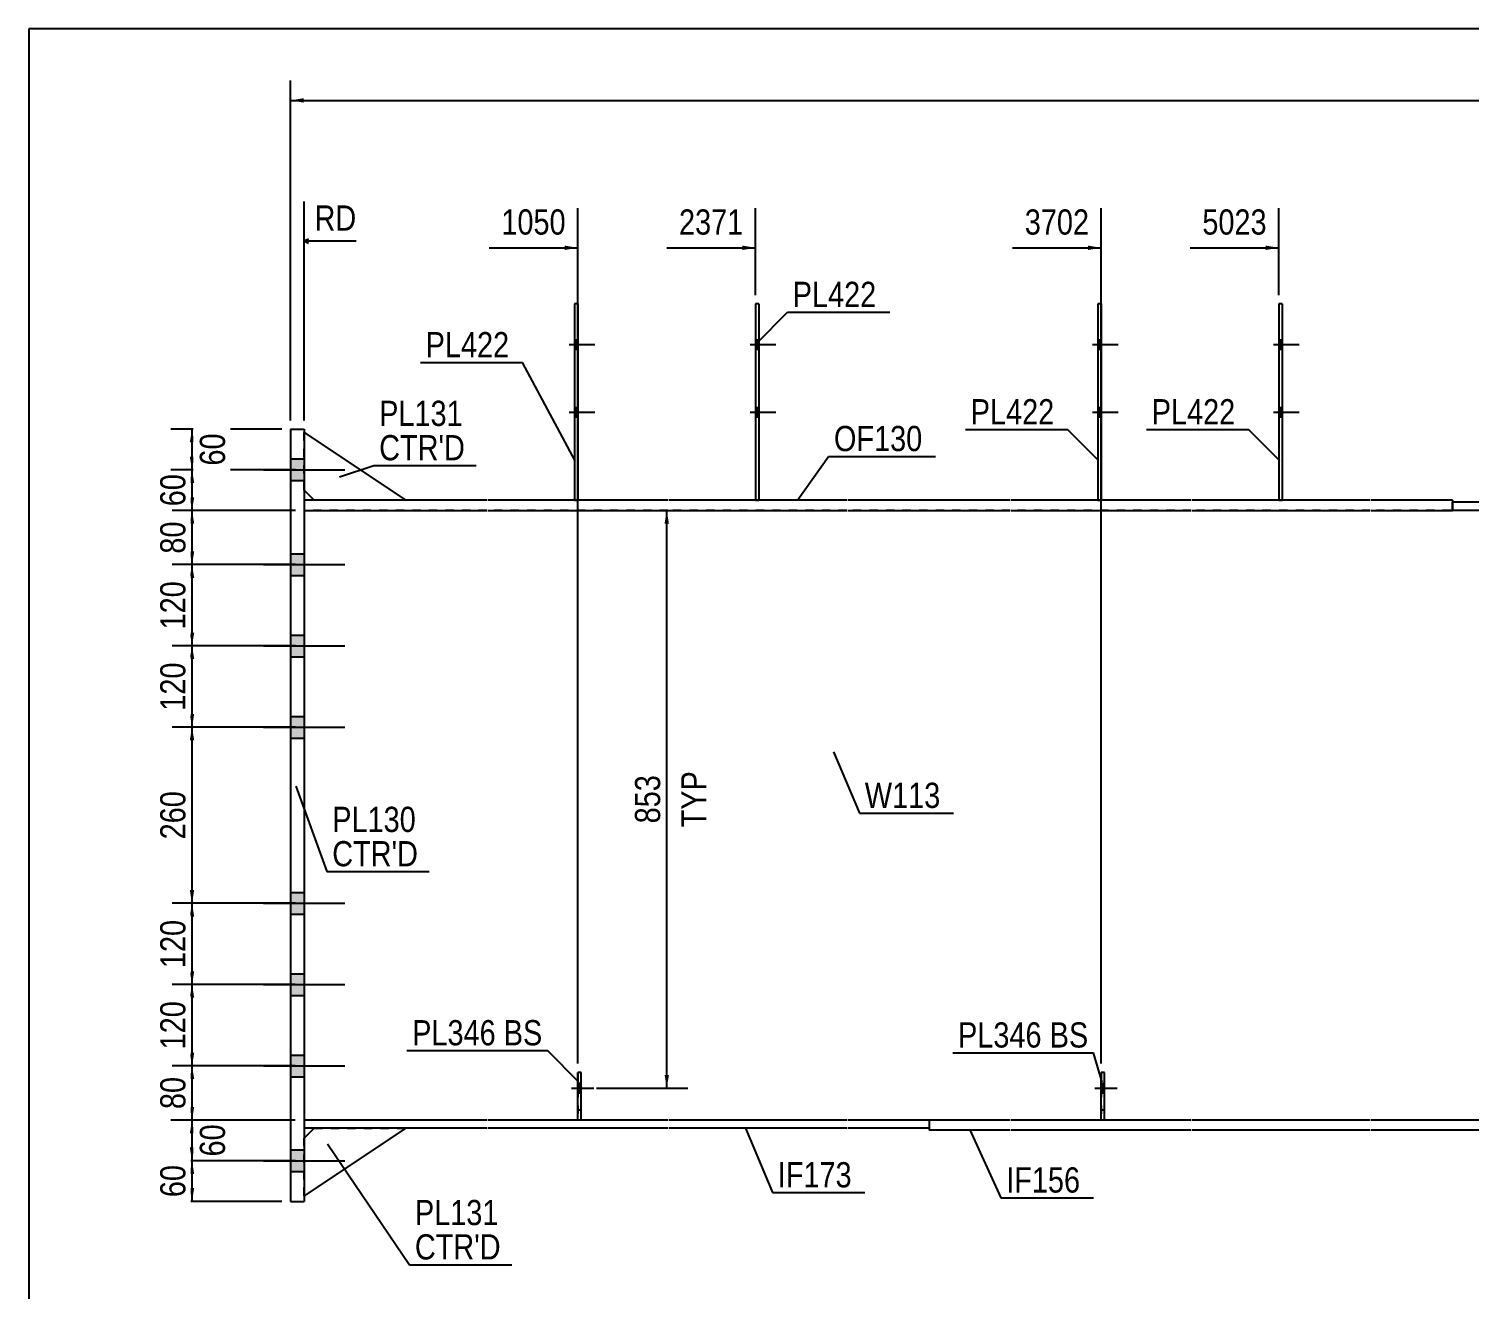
# Model space of a CAD drawing. Header units: millimetres. Extents: x 2 to 405, y 5 to 282.
# Drawn here: x 5 to 168.6, y 138.9 to 282 of the extents above; entities that cross this region are included whole.
import ezdxf

# ---------------------------------------------------------------- set-up
doc = ezdxf.new("R2010")
doc.units = ezdxf.units.MM
doc.linetypes.add('DXK_LINE_DOT1', pattern=[1.8814, 0.9407, -0.9407])
doc.linetypes.add('DXK_LINE_DOT2', pattern=[3.9198, 1.9599, -1.9599])
doc.styles.add('Arial Narrow', font='ARIALN.TTF', dxfattribs={"height": 0.2})

# ---------------------------------------------------------------- blocks, each defined once
blk = doc.blocks.new('Unknown-623472677-1210')
at = {"color": 5, "linetype": 'Continuous'}
for p, q in [((405, 282), (5, 282)), ((5, 282), (5, 5))]:
    blk.add_line(p, q, dxfattribs=at)
blk = doc.blocks.new('Part-623472677-1729 - 1512')
at = {"color": 2, "linetype": 'Continuous'}
for p, q in [((147.39, 250.77), (147, 250.77)), ((147, 250.77), (147, 228.46)), ((147.39, 250.77), (147.39, 228.46))]:
    blk.add_line(p, q, dxfattribs=at)
at = {"color": 7, "linetype": 'DXK_LINE_DOT1'}
blk.add_line((147, 228.46), (147.39, 228.46), dxfattribs=at)
blk = doc.blocks.new('Part-623472677-1541 - 1512')
at = {"color": 2, "linetype": 'Continuous'}
for p, q in [((175.95, 228.23), (166.72, 228.23)), ((166.72, 227.3), (166.72, 228.23)), ((195.28, 228.23), (176.05, 228.23)), ((215.84, 228.23), (195.38, 228.23)), ((236.17, 228.23), (215.94, 228.23)), ((245.5, 228.23), (236.27, 228.23)), ((245.5, 228.23), (245.5, 227.3)), ((175.95, 227.3), (166.72, 227.3)), ((195.28, 227.3), (176.05, 227.3)), ((215.84, 227.3), (195.38, 227.3)), ((236.17, 227.3), (215.94, 227.3)), ((245.5, 227.3), (236.27, 227.3))]:
    blk.add_line(p, q, dxfattribs=at)
blk = doc.blocks.new('Part-623472677-1563 - 1512')
at = {"color": 2, "linetype": 'Continuous'}
for p, q in [((57.04, 228.46), (36.27, 228.46)), ((77.6, 228.46), (57.14, 228.46)), ((97.93, 228.46), (77.7, 228.46)), ((116.49, 228.46), (98.03, 228.46)), ((137.05, 228.46), (116.59, 228.46)), ((157.39, 228.46), (137.15, 228.46)), ((166.72, 228.46), (157.49, 228.46)), ((166.72, 228.46), (166.72, 227.3)), ((36.27, 227.3), (57.04, 227.3)), ((57.14, 227.3), (77.6, 227.3)), ((77.7, 227.3), (97.93, 227.3)), ((98.03, 227.3), (116.49, 227.3)), ((116.59, 227.3), (137.05, 227.3)), ((137.15, 227.3), (157.39, 227.3)), ((157.49, 227.3), (166.72, 227.3))]:
    blk.add_line(p, q, dxfattribs=at)
at = {"color": 7, "linetype": 'DXK_LINE_DOT1'}
blk.add_line((36.27, 228.46), (36.27, 227.3), dxfattribs=at)
blk = doc.blocks.new('Part-623472677-1585 - 1512')
at = {"color": 7, "linetype": 'DXK_LINE_DOT1'}
for p, q in [((57.04, 227.3), (36.27, 227.3)), ((36.27, 227.3), (36.27, 158.07)), ((77.6, 227.3), (57.14, 227.3)), ((97.93, 227.3), (77.7, 227.3)), ((116.49, 227.3), (98.03, 227.3)), ((137.05, 227.3), (116.59, 227.3)), ((157.39, 227.3), (137.15, 227.3)), ((175.95, 227.3), (157.49, 227.3)), ((185.28, 227.3), (176.05, 227.3)), ((57.04, 158.07), (36.27, 158.07)), ((77.6, 158.07), (57.14, 158.07)), ((97.93, 158.07), (77.7, 158.07)), ((116.49, 158.07), (98.03, 158.07)), ((137.05, 158.07), (116.59, 158.07)), ((157.39, 158.07), (137.15, 158.07)), ((175.95, 158.07), (157.49, 158.07)), ((185.28, 158.07), (176.05, 158.07))]:
    blk.add_line(p, q, dxfattribs=at)
at = {"color": 2, "linetype": 'Continuous'}
blk.add_line((185.28, 227.3), (185.28, 158.07), dxfattribs=at)
blk = doc.blocks.new('Part-623472677-1761 - 1512')
at = {"color": 2, "linetype": 'Continuous'}
for p, q in [((67.37, 250.77), (66.99, 250.77)), ((66.99, 250.77), (66.99, 228.46)), ((67.37, 250.77), (67.37, 228.46))]:
    blk.add_line(p, q, dxfattribs=at)
at = {"color": 7, "linetype": 'DXK_LINE_DOT1'}
blk.add_line((66.99, 228.46), (67.37, 228.46), dxfattribs=at)
blk = doc.blocks.new('Bolt-623472677-1633 - 1512')
at = {"color": 3, "linetype": 'DXK_LINE_DOT2'}
for p, q in [((67.37, 162.25), (67.75, 162.25)), ((66.64, 161.71), (69.18, 161.71)), ((67.37, 161.17), (67.75, 161.17))]:
    blk.add_line(p, q, dxfattribs=at)
blk = doc.blocks.new('Bolt-623472677-1634 - 1512')
at = {"linetype": 'Continuous'}
blk.add_hatch(color=3, dxfattribs=at).paths.add_polyline_path([(67.75, 161.17), (67.75, 162.25), (67.37, 162.25), (67.37, 161.17)])
at = {"color": 3, "linetype": 'Continuous'}
for p, q in [((67.37, 162.25), (67.75, 162.25)), ((66.64, 161.71), (69.18, 161.71)), ((67.37, 161.17), (67.75, 161.17))]:
    blk.add_line(p, q, dxfattribs=at)
blk = doc.blocks.new('Bolt-623472677-1635 - 1512')
at = {"linetype": 'Continuous'}
for points in [[(87.93, 245.61), (87.93, 246.69), (87.55, 246.69), (87.55, 245.61)], [(87.93, 245.61), (87.93, 246.69), (87.55, 246.69), (87.55, 245.61)], [(87.93, 237.92), (87.93, 239), (87.55, 239), (87.55, 237.92)], [(87.93, 237.92), (87.93, 239), (87.55, 239), (87.55, 237.92)]]:
    blk.add_hatch(color=3, dxfattribs=at).paths.add_polyline_path(points)
at = {"color": 3, "linetype": 'Continuous'}
for p, q in [((86.93, 246.15), (89.85, 246.15)), ((86.93, 246.15), (89.85, 246.15)), ((87.55, 246.69), (87.93, 246.69)), ((87.55, 246.69), (87.93, 246.69)), ((87.55, 245.61), (87.93, 245.61)), ((87.55, 245.61), (87.93, 245.61)), ((87.55, 239), (87.93, 239)), ((87.55, 239), (87.93, 239)), ((86.93, 238.46), (89.85, 238.46)), ((86.93, 238.46), (89.85, 238.46)), ((87.55, 237.92), (87.93, 237.92)), ((87.55, 237.92), (87.93, 237.92))]:
    blk.add_line(p, q, dxfattribs=at)
blk = doc.blocks.new('Bolt-623472677-1636 - 1512')
at = {"linetype": 'Continuous'}
for points in [[(147.39, 245.61), (147.39, 246.69), (147, 246.69), (147, 245.61)], [(147.39, 245.61), (147.39, 246.69), (147, 246.69), (147, 245.61)], [(147.39, 237.92), (147.39, 239), (147, 239), (147, 237.92)], [(147.39, 237.92), (147.39, 239), (147, 239), (147, 237.92)]]:
    blk.add_hatch(color=3, dxfattribs=at).paths.add_polyline_path(points)
at = {"color": 3, "linetype": 'Continuous'}
for p, q in [((146.39, 246.15), (149.31, 246.15)), ((146.39, 246.15), (149.31, 246.15)), ((147, 246.69), (147.39, 246.69)), ((147, 246.69), (147.39, 246.69)), ((147, 245.61), (147.39, 245.61)), ((147, 245.61), (147.39, 245.61)), ((147, 239), (147.39, 239)), ((147, 239), (147.39, 239)), ((146.39, 238.46), (149.31, 238.46)), ((146.39, 238.46), (149.31, 238.46)), ((147, 237.92), (147.39, 237.92)), ((147, 237.92), (147.39, 237.92))]:
    blk.add_line(p, q, dxfattribs=at)
blk = doc.blocks.new('Part-623472677-1766 - 1512')
at = {"color": 7, "linetype": 'DXK_LINE_DOT1'}
for p, q in [((126.82, 163.48), (126.82, 158.1)), ((127.21, 163.48), (126.82, 163.48)), ((127.21, 158.1), (127.21, 163.48)), ((126.82, 159.25), (127.21, 159.25)), ((126.82, 158.1), (127.21, 158.1))]:
    blk.add_line(p, q, dxfattribs=at)
blk = doc.blocks.new('Part-623472677-1702 - 1512')
at = {"color": 2, "linetype": 'Continuous'}
for p, q in [((67.37, 158.1), (67.37, 163.48)), ((67.75, 163.48), (67.37, 163.48)), ((67.75, 158.1), (67.75, 163.48)), ((67.37, 158.1), (67.75, 158.1))]:
    blk.add_line(p, q, dxfattribs=at)
blk = doc.blocks.new('Bolt-623472677-1639 - 1512')
at = {"linetype": 'Continuous'}
for points in [[(67.37, 245.61), (67.37, 246.69), (66.99, 246.69), (66.99, 245.61)], [(67.37, 245.61), (67.37, 246.69), (66.99, 246.69), (66.99, 245.61)], [(67.37, 237.92), (67.37, 239), (66.99, 239), (66.99, 237.92)], [(67.37, 237.92), (67.37, 239), (66.99, 239), (66.99, 237.92)]]:
    blk.add_hatch(color=3, dxfattribs=at).paths.add_polyline_path(points)
at = {"color": 3, "linetype": 'Continuous'}
for p, q in [((66.37, 246.15), (69.29, 246.15)), ((66.37, 246.15), (69.29, 246.15)), ((66.99, 246.69), (67.37, 246.69)), ((66.99, 246.69), (67.37, 246.69)), ((66.99, 245.61), (67.37, 245.61)), ((66.99, 245.61), (67.37, 245.61)), ((66.99, 239), (67.37, 239)), ((66.99, 239), (67.37, 239)), ((66.37, 238.46), (69.29, 238.46)), ((66.37, 238.46), (69.29, 238.46)), ((66.99, 237.92), (67.37, 237.92)), ((66.99, 237.92), (67.37, 237.92))]:
    blk.add_line(p, q, dxfattribs=at)
blk = doc.blocks.new('Bolt-623472677-1640 - 1512')
at = {"color": 3, "linetype": 'DXK_LINE_DOT2'}
for p, q in [((126.82, 162.25), (127.21, 162.25)), ((126.09, 161.71), (128.63, 161.71)), ((126.82, 161.17), (127.21, 161.17))]:
    blk.add_line(p, q, dxfattribs=at)
blk = doc.blocks.new('Bolt-623472677-1641 - 1512')
at = {"linetype": 'Continuous'}
blk.add_hatch(color=3, dxfattribs=at).paths.add_polyline_path([(127.21, 161.17), (127.21, 162.25), (126.82, 162.25), (126.82, 161.17)])
at = {"color": 3, "linetype": 'Continuous'}
for p, q in [((126.82, 162.25), (127.21, 162.25)), ((126.09, 161.71), (128.63, 161.71)), ((126.82, 161.17), (127.21, 161.17))]:
    blk.add_line(p, q, dxfattribs=at)
blk = doc.blocks.new('Bolt-623472677-1642 - 1512')
at = {"linetype": 'Continuous'}
for points in [[(126.82, 245.61), (126.82, 246.69), (126.44, 246.69), (126.44, 245.61)], [(126.82, 245.61), (126.82, 246.69), (126.44, 246.69), (126.44, 245.61)], [(126.82, 237.92), (126.82, 239), (126.44, 239), (126.44, 237.92)], [(126.82, 237.92), (126.82, 239), (126.44, 239), (126.44, 237.92)]]:
    blk.add_hatch(color=3, dxfattribs=at).paths.add_polyline_path(points)
at = {"color": 3, "linetype": 'Continuous'}
for p, q in [((125.82, 246.15), (128.75, 246.15)), ((125.82, 246.15), (128.75, 246.15)), ((126.44, 246.69), (126.82, 246.69)), ((126.44, 246.69), (126.82, 246.69)), ((126.44, 245.61), (126.82, 245.61)), ((126.44, 245.61), (126.82, 245.61)), ((126.44, 239), (126.82, 239)), ((126.44, 239), (126.82, 239)), ((125.82, 238.46), (128.75, 238.46)), ((125.82, 238.46), (128.75, 238.46)), ((126.44, 237.92), (126.82, 237.92)), ((126.44, 237.92), (126.82, 237.92))]:
    blk.add_line(p, q, dxfattribs=at)
blk = doc.blocks.new('Part-623472677-1771 - 1512')
at = {"color": 2, "linetype": 'Continuous'}
for p, q in [((126.82, 158.1), (126.82, 163.48)), ((127.21, 163.48), (126.82, 163.48)), ((127.21, 158.1), (127.21, 163.48)), ((126.82, 158.1), (127.21, 158.1))]:
    blk.add_line(p, q, dxfattribs=at)
blk = doc.blocks.new('Part-623472677-1776 - 1512')
at = {"color": 2, "linetype": 'Continuous'}
for p, q in [((126.82, 250.77), (126.44, 250.77)), ((126.44, 250.77), (126.44, 228.46)), ((126.82, 250.77), (126.82, 228.46))]:
    blk.add_line(p, q, dxfattribs=at)
at = {"color": 7, "linetype": 'DXK_LINE_DOT1'}
blk.add_line((126.44, 228.46), (126.82, 228.46), dxfattribs=at)
blk = doc.blocks.new('Bolt-623472677-1653 - 1512')
at = {"linetype": 'Continuous'}
for points in [[(34.73, 233.15), (34.73, 230.69), (36.27, 230.69), (36.27, 233.15)], [(34.73, 233.15), (34.73, 230.69), (36.27, 230.69), (36.27, 233.15)], [(34.73, 222.38), (34.73, 219.92), (36.27, 219.92), (36.27, 222.38)], [(34.73, 222.38), (34.73, 219.92), (36.27, 219.92), (36.27, 222.38)], [(34.73, 213.15), (34.73, 210.69), (36.27, 210.69), (36.27, 213.15)], [(34.73, 213.15), (34.73, 210.69), (36.27, 210.69), (36.27, 213.15)], [(34.73, 203.92), (34.73, 201.46), (36.27, 201.46), (36.27, 203.92)], [(34.73, 203.92), (34.73, 201.46), (36.27, 201.46), (36.27, 203.92)], [(34.73, 183.92), (34.73, 181.46), (36.27, 181.46), (36.27, 183.92)], [(34.73, 183.92), (34.73, 181.46), (36.27, 181.46), (36.27, 183.92)], [(34.73, 174.69), (34.73, 172.23), (36.27, 172.23), (36.27, 174.69)], [(34.73, 174.69), (34.73, 172.23), (36.27, 172.23), (36.27, 174.69)], [(34.73, 165.46), (34.73, 163), (36.27, 163), (36.27, 165.46)], [(34.73, 165.46), (34.73, 163), (36.27, 163), (36.27, 165.46)], [(34.73, 154.69), (34.73, 152.23), (36.27, 152.23), (36.27, 154.69)], [(34.73, 154.69), (34.73, 152.23), (36.27, 152.23), (36.27, 154.69)]]:
    blk.add_hatch(color=3, dxfattribs=at).paths.add_polyline_path(points)
at = {"color": 3, "linetype": 'Continuous'}
for p, q in [((34.73, 233.15), (36.27, 233.15)), ((34.73, 233.15), (36.27, 233.15)), ((31.67, 231.92), (40.89, 231.92)), ((31.67, 231.92), (40.89, 231.92)), ((34.73, 230.69), (36.27, 230.69)), ((34.73, 230.69), (36.27, 230.69)), ((31.67, 221.15), (40.89, 221.15)), ((31.67, 221.15), (40.89, 221.15)), ((34.73, 222.38), (36.27, 222.38)), ((34.73, 222.38), (36.27, 222.38)), ((34.73, 219.92), (36.27, 219.92)), ((34.73, 219.92), (36.27, 219.92)), ((34.73, 213.15), (36.27, 213.15)), ((34.73, 213.15), (36.27, 213.15)), ((31.67, 211.92), (40.89, 211.92)), ((31.67, 211.92), (40.89, 211.92)), ((34.73, 210.69), (36.27, 210.69)), ((34.73, 210.69), (36.27, 210.69)), ((34.73, 203.92), (36.27, 203.92)), ((34.73, 203.92), (36.27, 203.92)), ((31.67, 202.69), (40.89, 202.69)), ((31.67, 202.69), (40.89, 202.69)), ((34.73, 201.46), (36.27, 201.46)), ((34.73, 201.46), (36.27, 201.46)), ((34.73, 183.92), (36.27, 183.92)), ((34.73, 183.92), (36.27, 183.92)), ((31.67, 182.69), (40.89, 182.69)), ((31.67, 182.69), (40.89, 182.69)), ((34.73, 181.46), (36.27, 181.46)), ((34.73, 181.46), (36.27, 181.46)), ((31.67, 173.46), (40.89, 173.46)), ((31.67, 173.46), (40.89, 173.46)), ((34.73, 174.69), (36.27, 174.69)), ((34.73, 174.69), (36.27, 174.69)), ((34.73, 172.23), (36.27, 172.23)), ((34.73, 172.23), (36.27, 172.23)), ((34.73, 165.46), (36.27, 165.46)), ((34.73, 165.46), (36.27, 165.46)), ((31.67, 164.23), (40.89, 164.23)), ((31.67, 164.23), (40.89, 164.23)), ((34.73, 163), (36.27, 163)), ((34.73, 163), (36.27, 163)), ((34.73, 154.69), (36.27, 154.69)), ((34.73, 154.69), (36.27, 154.69)), ((31.67, 153.46), (40.89, 153.46)), ((31.67, 153.46), (40.89, 153.46)), ((34.73, 152.23), (36.27, 152.23)), ((34.73, 152.23), (36.27, 152.23))]:
    blk.add_line(p, q, dxfattribs=at)
blk = doc.blocks.new('Part-623472677-1680 - 1512')
at = {"color": 7, "linetype": 'DXK_LINE_DOT1'}
for p, q in [((67.37, 163.48), (67.37, 158.1)), ((67.75, 163.48), (67.37, 163.48)), ((67.75, 158.1), (67.75, 163.48)), ((67.37, 159.25), (67.75, 159.25)), ((67.37, 158.1), (67.75, 158.1))]:
    blk.add_line(p, q, dxfattribs=at)
blk = doc.blocks.new('Part-623472677-1724 - 1512')
at = {"color": 2, "linetype": 'Continuous'}
for p, q in [((87.93, 250.77), (87.55, 250.77)), ((87.55, 250.77), (87.55, 228.46)), ((87.93, 250.77), (87.93, 228.46))]:
    blk.add_line(p, q, dxfattribs=at)
at = {"color": 7, "linetype": 'DXK_LINE_DOT1'}
blk.add_line((87.55, 228.46), (87.93, 228.46), dxfattribs=at)
blk = doc.blocks.new('Part-623472677-1913 - 1512')
at = {"color": 2, "linetype": 'Continuous'}
for p, q in [((47.81, 157.15), (36.27, 149.46)), ((36.27, 156), (37.42, 157.15))]:
    blk.add_line(p, q, dxfattribs=at)
at = {"color": 7, "linetype": 'DXK_LINE_DOT1'}
for p, q in [((37.42, 157.15), (47.81, 157.15)), ((36.27, 149.46), (36.27, 156))]:
    blk.add_line(p, q, dxfattribs=at)
blk = doc.blocks.new('Part-623472677-1918 - 1512')
at = {"color": 2, "linetype": 'Continuous'}
for p, q in [((36.27, 236.15), (47.81, 228.46)), ((37.42, 228.46), (36.27, 229.61))]:
    blk.add_line(p, q, dxfattribs=at)
at = {"color": 7, "linetype": 'DXK_LINE_DOT1'}
for p, q in [((36.27, 229.61), (36.27, 236.15)), ((47.81, 228.46), (37.42, 228.46))]:
    blk.add_line(p, q, dxfattribs=at)
blk = doc.blocks.new('Part-623472677-1923 - 1512')
at = {"color": 2, "linetype": 'Continuous'}
for p, q in [((34.73, 236.53), (36.27, 236.53)), ((34.73, 236.53), (34.73, 148.84)), ((36.27, 236.53), (36.27, 148.84)), ((34.73, 148.84), (36.27, 148.84))]:
    blk.add_line(p, q, dxfattribs=at)
blk = doc.blocks.new('Part-623472677-1928 - 1512')
at = {"color": 2, "linetype": 'Continuous'}
for p, q in [((57.04, 158.07), (36.27, 158.07)), ((57.04, 157.15), (36.27, 157.15)), ((77.6, 158.07), (57.14, 158.07)), ((77.6, 157.15), (57.14, 157.15)), ((97.93, 158.07), (77.7, 158.07)), ((97.93, 157.15), (77.7, 157.15)), ((107.26, 158.07), (98.03, 158.07)), ((107.26, 157.15), (98.03, 157.15)), ((107.26, 158.07), (107.26, 157.15))]:
    blk.add_line(p, q, dxfattribs=at)
at = {"color": 7, "linetype": 'DXK_LINE_DOT1'}
blk.add_line((36.27, 158.07), (36.27, 157.15), dxfattribs=at)
blk = doc.blocks.new('Part-623472677-1950 - 1512')
at = {"color": 2, "linetype": 'Continuous'}
for p, q in [((116.49, 158.07), (107.26, 158.07)), ((107.26, 158.07), (107.26, 156.92)), ((137.05, 158.07), (116.59, 158.07)), ((157.39, 158.07), (137.15, 158.07)), ((175.95, 158.07), (157.49, 158.07)), ((186.04, 158.07), (176.05, 158.07)), ((186.04, 158.07), (186.04, 156.92)), ((116.49, 156.92), (107.26, 156.92)), ((137.05, 156.92), (116.59, 156.92)), ((157.39, 156.92), (137.15, 156.92)), ((175.95, 156.92), (157.49, 156.92)), ((186.04, 156.92), (176.05, 156.92))]:
    blk.add_line(p, q, dxfattribs=at)
blk = doc.blocks.new('StraightDimension-623472677-2098 - 1512')
at = {"linetype": 'Continuous'}
for points in [[(23.29, 156.57), (23.54, 158.07), (23.79, 156.57)], [(23.79, 154.96), (23.54, 153.46), (23.29, 154.96)]]:
    blk.add_hatch(color=7, dxfattribs=at).paths.add_polyline_path(points)
at = {"color": 7, "linetype": 'Continuous'}
for p, q in [((35.27, 158.07), (21.14, 158.07)), ((23.54, 153.46), (23.54, 158.07)), ((35.28, 153.46), (21.14, 153.46))]:
    blk.add_line(p, q, dxfattribs=at)
at = {"color": 0}
blk.add_wipeout([(27.89, 158.19), (23.69, 158.19), (23.69, 153.34), (27.89, 153.34)], dxfattribs=at)
at = {"color": 3, "style": 'Arial Narrow'}
blk.add_text('60', height=2.863, rotation=90.0002, dxfattribs=at).set_placement((27.29, 153.94))
blk = doc.blocks.new('StraightDimension-623472677-3260 - 1512')
at = {"linetype": 'Continuous'}
blk.add_hatch(color=7, dxfattribs=at).paths.add_polyline_path([(65.87, 257.38), (67.37, 257.13), (65.87, 256.88)])
at = {"color": 7, "linetype": 'Continuous'}
for p, q in [((67.37, 164.48), (67.37, 261.63)), ((57.31, 257.13), (67.37, 257.13))]:
    blk.add_line(p, q, dxfattribs=at)
at = {"color": 0, "linetype": 'Continuous'}
blk.add_wipeout([(42.8, 258.48), (42.8, 262.68), (36.86, 262.68), (36.86, 258.48)], dxfattribs=at)
at = {"color": 7, "linetype": 'Continuous'}
for p, q in [((36.27, 237.53), (36.27, 262.38)), ((36.77, 258.13), (36.27, 257.88)), ((36.77, 257.63), (36.27, 257.88)), ((42.2, 257.88), (36.27, 257.88))]:
    blk.add_line(p, q, dxfattribs=at)
at = {"color": 3, "linetype": 'Continuous', "style": 'Arial Narrow'}
blk.add_text('RD', height=2.863, dxfattribs=at).set_placement((37.46, 259.08))
at = {"color": 0}
blk.add_wipeout([(66.59, 258.03), (66.59, 262.23), (58.08, 262.23), (58.08, 258.03)], dxfattribs=at)
at = {"color": 3, "style": 'Arial Narrow'}
blk.add_text('1050', height=2.863, dxfattribs=at).set_placement((58.68, 258.63))
blk = doc.blocks.new('StraightDimension-623472677-2078 - 1512')
at = {"linetype": 'Continuous'}
for points in [[(77.22, 225.8), (77.47, 227.3), (77.72, 225.8)], [(77.72, 163.21), (77.47, 161.71), (77.22, 163.21)]]:
    blk.add_hatch(color=7, dxfattribs=at).paths.add_polyline_path(points)
at = {"color": 7, "linetype": 'Continuous'}
for p, q in [((69.47, 227.3), (79.87, 227.3)), ((77.47, 161.71), (77.47, 227.3)), ((69.47, 161.71), (79.87, 161.71))]:
    blk.add_line(p, q, dxfattribs=at)
at = {"color": 0, "linetype": 'Continuous'}
blk.add_wipeout([(82.57, 198.3), (78.37, 198.3), (78.37, 190.71), (82.57, 190.71)], dxfattribs=at)
at = {"color": 3, "linetype": 'Continuous', "style": 'Arial Narrow'}
blk.add_text('TYP', height=2.863, rotation=90.0002, dxfattribs=at).set_placement((81.97, 191.31))
at = {"color": 0}
blk.add_wipeout([(77.32, 197.85), (73.12, 197.85), (73.12, 191.17), (77.32, 191.17)], dxfattribs=at)
at = {"color": 3, "style": 'Arial Narrow'}
blk.add_text('853', height=2.863, rotation=90.0002, dxfattribs=at).set_placement((76.72, 191.77))
blk = doc.blocks.new('StraightDimension-623472677-2091 - 1512')
at = {"linetype": 'Continuous'}
for points in [[(23.29, 162.73), (23.54, 164.23), (23.79, 162.73)], [(23.79, 159.57), (23.54, 158.07), (23.29, 159.57)]]:
    blk.add_hatch(color=7, dxfattribs=at).paths.add_polyline_path(points)
at = {"color": 7, "linetype": 'Continuous'}
for p, q in [((35.27, 164.23), (21.29, 164.23)), ((23.54, 158.07), (23.54, 164.23)), ((35.27, 158.07), (21.29, 158.07))]:
    blk.add_line(p, q, dxfattribs=at)
at = {"color": 0}
blk.add_wipeout([(23.39, 163.58), (19.19, 163.58), (19.19, 158.72), (23.39, 158.72)], dxfattribs=at)
at = {"color": 3, "style": 'Arial Narrow'}
blk.add_text('80', height=2.863, rotation=90.0002, dxfattribs=at).set_placement((22.79, 159.32))
blk = doc.blocks.new('StraightDimension-623472677-2106 - 1512')
at = {"linetype": 'Continuous'}
for points in [[(23.29, 151.96), (23.54, 153.46), (23.79, 151.96)], [(23.79, 150.34), (23.54, 148.84), (23.29, 150.34)]]:
    blk.add_hatch(color=7, dxfattribs=at).paths.add_polyline_path(points)
at = {"color": 7, "linetype": 'Continuous'}
for p, q in [((35.28, 153.46), (21.29, 153.46)), ((23.54, 148.84), (23.54, 153.46)), ((33.73, 148.84), (21.29, 148.84))]:
    blk.add_line(p, q, dxfattribs=at)
at = {"color": 0}
blk.add_wipeout([(23.39, 153.58), (19.19, 153.58), (19.19, 148.72), (23.39, 148.72)], dxfattribs=at)
at = {"color": 3, "style": 'Arial Narrow'}
blk.add_text('60', height=2.863, rotation=90.0002, dxfattribs=at).set_placement((22.79, 149.32))
blk = doc.blocks.new('StraightDimension-623472677-2116 - 1512')
at = {"linetype": 'Continuous'}
for points in [[(23.29, 230.42), (23.54, 231.92), (23.79, 230.42)], [(23.79, 228.8), (23.54, 227.3), (23.29, 228.8)]]:
    blk.add_hatch(color=7, dxfattribs=at).paths.add_polyline_path(points)
at = {"color": 7, "linetype": 'Continuous'}
for p, q in [((35.28, 231.92), (21.29, 231.92)), ((23.54, 227.3), (23.54, 231.92)), ((35.28, 227.3), (21.29, 227.3))]:
    blk.add_line(p, q, dxfattribs=at)
at = {"color": 0}
blk.add_wipeout([(23.39, 232.04), (19.19, 232.04), (19.19, 227.18), (23.39, 227.18)], dxfattribs=at)
at = {"color": 3, "style": 'Arial Narrow'}
blk.add_text('60', height=2.863, rotation=90.0002, dxfattribs=at).set_placement((22.79, 227.78))
blk = doc.blocks.new('StraightDimension-623472677-2129 - 1512')
at = {"linetype": 'Continuous'}
for points in [[(23.29, 225.8), (23.54, 227.3), (23.79, 225.8)], [(23.79, 222.65), (23.54, 221.15), (23.29, 222.65)]]:
    blk.add_hatch(color=7, dxfattribs=at).paths.add_polyline_path(points)
at = {"color": 7, "linetype": 'Continuous'}
for p, q in [((35.28, 227.3), (21.29, 227.3)), ((23.54, 221.15), (23.54, 227.3)), ((35.28, 221.15), (21.29, 221.15))]:
    blk.add_line(p, q, dxfattribs=at)
at = {"color": 0}
blk.add_wipeout([(23.39, 226.65), (19.19, 226.65), (19.19, 221.8), (23.39, 221.8)], dxfattribs=at)
at = {"color": 3, "style": 'Arial Narrow'}
blk.add_text('80', height=2.863, rotation=90.0002, dxfattribs=at).set_placement((22.79, 222.4))
blk = doc.blocks.new('StraightDimension-623472677-2146 - 1512')
at = {"linetype": 'Continuous'}
for points in [[(23.29, 219.65), (23.54, 221.15), (23.79, 219.65)], [(23.79, 213.42), (23.54, 211.92), (23.29, 213.42)]]:
    blk.add_hatch(color=7, dxfattribs=at).paths.add_polyline_path(points)
at = {"color": 7, "linetype": 'Continuous'}
for p, q in [((35.28, 221.15), (21.29, 221.15)), ((23.54, 211.92), (23.54, 221.15)), ((35.28, 211.92), (21.29, 211.92))]:
    blk.add_line(p, q, dxfattribs=at)
at = {"color": 0}
blk.add_wipeout([(23.39, 219.88), (19.19, 219.88), (19.19, 213.19), (23.39, 213.19)], dxfattribs=at)
at = {"color": 3, "style": 'Arial Narrow'}
blk.add_text('120', height=2.863, rotation=90.0002, dxfattribs=at).set_placement((22.79, 213.79))
blk = doc.blocks.new('StraightDimension-623472677-2153 - 1512')
at = {"linetype": 'Continuous'}
for points in [[(23.29, 210.42), (23.54, 211.92), (23.79, 210.42)], [(23.79, 204.19), (23.54, 202.69), (23.29, 204.19)]]:
    blk.add_hatch(color=7, dxfattribs=at).paths.add_polyline_path(points)
at = {"color": 7, "linetype": 'Continuous'}
for p, q in [((35.28, 211.92), (21.29, 211.92)), ((23.54, 202.69), (23.54, 211.92)), ((35.28, 202.69), (21.29, 202.69))]:
    blk.add_line(p, q, dxfattribs=at)
at = {"color": 0}
blk.add_wipeout([(23.39, 210.65), (19.19, 210.65), (19.19, 203.96), (23.39, 203.96)], dxfattribs=at)
at = {"color": 3, "style": 'Arial Narrow'}
blk.add_text('120', height=2.863, rotation=90.0002, dxfattribs=at).set_placement((22.79, 204.56))
blk = doc.blocks.new('StraightDimension-623472677-2160 - 1512')
at = {"linetype": 'Continuous'}
for points in [[(23.29, 201.19), (23.54, 202.69), (23.79, 201.19)], [(23.79, 184.19), (23.54, 182.69), (23.29, 184.19)]]:
    blk.add_hatch(color=7, dxfattribs=at).paths.add_polyline_path(points)
at = {"color": 7, "linetype": 'Continuous'}
for p, q in [((35.28, 202.69), (21.29, 202.69)), ((23.54, 182.69), (23.54, 202.69)), ((35.28, 182.69), (21.29, 182.69))]:
    blk.add_line(p, q, dxfattribs=at)
at = {"color": 0}
blk.add_wipeout([(23.39, 196.03), (19.19, 196.03), (19.19, 189.35), (23.39, 189.35)], dxfattribs=at)
at = {"color": 3, "style": 'Arial Narrow'}
blk.add_text('260', height=2.863, rotation=90.0002, dxfattribs=at).set_placement((22.79, 189.95))
blk = doc.blocks.new('StraightDimension-623472677-2167 - 1512')
at = {"linetype": 'Continuous'}
for points in [[(23.29, 181.19), (23.54, 182.69), (23.79, 181.19)], [(23.79, 174.96), (23.54, 173.46), (23.29, 174.96)]]:
    blk.add_hatch(color=7, dxfattribs=at).paths.add_polyline_path(points)
at = {"color": 7, "linetype": 'Continuous'}
for p, q in [((35.28, 182.69), (21.29, 182.69)), ((23.54, 173.46), (23.54, 182.69)), ((35.27, 173.46), (21.29, 173.46))]:
    blk.add_line(p, q, dxfattribs=at)
at = {"color": 0}
blk.add_wipeout([(23.39, 181.41), (19.19, 181.41), (19.19, 174.73), (23.39, 174.73)], dxfattribs=at)
at = {"color": 3, "style": 'Arial Narrow'}
blk.add_text('120', height=2.863, rotation=90.0002, dxfattribs=at).set_placement((22.79, 175.33))
blk = doc.blocks.new('StraightDimension-623472677-2174 - 1512')
at = {"linetype": 'Continuous'}
for points in [[(23.29, 171.96), (23.54, 173.46), (23.79, 171.96)], [(23.79, 165.73), (23.54, 164.23), (23.29, 165.73)]]:
    blk.add_hatch(color=7, dxfattribs=at).paths.add_polyline_path(points)
at = {"color": 7, "linetype": 'Continuous'}
for p, q in [((35.27, 173.46), (21.29, 173.46)), ((23.54, 164.23), (23.54, 173.46)), ((35.27, 164.23), (21.29, 164.23))]:
    blk.add_line(p, q, dxfattribs=at)
at = {"color": 0}
blk.add_wipeout([(23.39, 172.18), (19.19, 172.18), (19.19, 165.5), (23.39, 165.5)], dxfattribs=at)
at = {"color": 3, "style": 'Arial Narrow'}
blk.add_text('120', height=2.863, rotation=90.0002, dxfattribs=at).set_placement((22.79, 166.1))
blk = doc.blocks.new('StraightDimension-623472677-2183 - 1512')
at = {"linetype": 'Continuous'}
for points in [[(23.29, 235.03), (23.54, 236.53), (23.79, 235.03)], [(23.79, 233.42), (23.54, 231.92), (23.29, 233.42)]]:
    blk.add_hatch(color=7, dxfattribs=at).paths.add_polyline_path(points)
at = {"color": 7, "linetype": 'Continuous'}
for p, q in [((33.73, 236.53), (21.14, 236.53)), ((23.54, 231.92), (23.54, 236.53)), ((35.28, 231.92), (21.14, 231.92))]:
    blk.add_line(p, q, dxfattribs=at)
at = {"color": 0}
blk.add_wipeout([(27.89, 236.65), (23.69, 236.65), (23.69, 231.8), (27.89, 231.8)], dxfattribs=at)
at = {"color": 3, "style": 'Arial Narrow'}
blk.add_text('60', height=2.863, rotation=90.0002, dxfattribs=at).set_placement((27.29, 232.4))
blk = doc.blocks.new('StraightDimension-623472677-2194 - 1512')
at = {"linetype": 'Continuous'}
blk.add_hatch(color=7, dxfattribs=at).paths.add_polyline_path([(36.23, 273.62), (34.73, 273.87), (36.23, 274.12)])
at = {"color": 7, "linetype": 'Continuous'}
for p, q in [((34.73, 237.53), (34.73, 276.12)), ((34.73, 273.87), (332.24, 273.87))]:
    blk.add_line(p, q, dxfattribs=at)
blk = doc.blocks.new('StraightDimension-623472677-3257 - 1512')
at = {"linetype": 'Continuous'}
blk.add_hatch(color=7, dxfattribs=at).paths.add_polyline_path([(145.5, 257.38), (147, 257.13), (145.5, 256.88)])
at = {"color": 7, "linetype": 'Continuous'}
for p, q in [((147, 251.77), (147, 261.63)), ((136.94, 257.13), (147, 257.13))]:
    blk.add_line(p, q, dxfattribs=at)
at = {"color": 0}
blk.add_wipeout([(146.23, 258.03), (146.23, 262.23), (137.71, 262.23), (137.71, 258.03)], dxfattribs=at)
at = {"color": 3, "style": 'Arial Narrow'}
blk.add_text('5023', height=2.863, dxfattribs=at).set_placement((138.31, 258.63))
blk = doc.blocks.new('StraightDimension-623472677-3258 - 1512')
at = {"linetype": 'Continuous'}
blk.add_hatch(color=7, dxfattribs=at).paths.add_polyline_path([(125.32, 257.38), (126.82, 257.13), (125.32, 256.88)])
at = {"color": 7, "linetype": 'Continuous'}
for p, q in [((126.82, 164.48), (126.82, 261.63)), ((116.76, 257.13), (126.82, 257.13))]:
    blk.add_line(p, q, dxfattribs=at)
at = {"color": 0}
blk.add_wipeout([(126.05, 258.03), (126.05, 262.23), (117.54, 262.23), (117.54, 258.03)], dxfattribs=at)
at = {"color": 3, "style": 'Arial Narrow'}
blk.add_text('3702', height=2.863, dxfattribs=at).set_placement((118.14, 258.63))
blk = doc.blocks.new('StraightDimension-623472677-3259 - 1512')
at = {"linetype": 'Continuous'}
blk.add_hatch(color=7, dxfattribs=at).paths.add_polyline_path([(86.05, 257.38), (87.55, 257.13), (86.05, 256.88)])
at = {"color": 7, "linetype": 'Continuous'}
for p, q in [((87.55, 251.77), (87.55, 261.63)), ((77.48, 257.13), (87.55, 257.13))]:
    blk.add_line(p, q, dxfattribs=at)
at = {"color": 0}
blk.add_wipeout([(86.77, 258.03), (86.77, 262.23), (78.26, 262.23), (78.26, 258.03)], dxfattribs=at)
at = {"color": 3, "style": 'Arial Narrow'}
blk.add_text('2371', height=2.863, dxfattribs=at).set_placement((78.86, 258.63))
blk = doc.blocks.new('Mark-623472677-1914 - 1512')
at = {"color": 0}
for points in [[(54.31, 236.9), (54.31, 239.9), (44.8, 239.9), (44.8, 236.9)], [(54.56, 233), (54.56, 236), (44.8, 236), (44.8, 233)]]:
    blk.add_wipeout(points, dxfattribs=at)
for points in [[(54.31, 236.9), (54.31, 239.9), (44.8, 239.9), (44.8, 236.9)], [(54.56, 233), (54.56, 236), (44.8, 236), (44.8, 233)]]:
    blk.add_wipeout(points, dxfattribs=at)
at = {"color": 7, "linetype": 'Continuous'}
for p, q in [((40.28, 231.13), (44.2, 232.4)), ((44.2, 232.4), (55.81, 232.4))]:
    blk.add_line(p, q, dxfattribs=at)
at = {"color": 3, "style": 'Arial Narrow'}
blk.add_text('PL131', height=2.863, dxfattribs=at).set_placement((44.8, 236.9))
at = {"color": 1, "style": 'Arial Narrow'}
blk.add_text("CTR'D", height=2.863, dxfattribs=at).set_placement((44.8, 233))
blk = doc.blocks.new('Mark-623472677-1581 - 1512')
at = {"color": 0}
blk.add_wipeout([(108.55, 193.52), (108.55, 196.52), (99.97, 196.52), (99.97, 193.52)], dxfattribs=at)
blk.add_wipeout([(108.55, 193.52), (108.55, 196.52), (99.97, 196.52), (99.97, 193.52)], dxfattribs=at)
at = {"color": 7, "linetype": 'Continuous'}
for p, q in [((96.42, 199.88), (99.37, 192.92)), ((99.37, 192.92), (110.05, 192.92))]:
    blk.add_line(p, q, dxfattribs=at)
at = {"color": 3, "style": 'Arial Narrow'}
blk.add_text('W113', height=2.863, dxfattribs=at).set_placement((99.97, 193.52))
blk = doc.blocks.new('Mark-623472677-1559 - 1512')
at = {"color": 0}
blk.add_wipeout([(106.51, 234.04), (106.51, 237.04), (96.46, 237.04), (96.46, 234.04)], dxfattribs=at)
blk.add_wipeout([(106.51, 234.04), (106.51, 237.04), (96.46, 237.04), (96.46, 234.04)], dxfattribs=at)
at = {"color": 7, "linetype": 'Continuous'}
for p, q in [((92.32, 228.46), (95.86, 233.44)), ((95.86, 233.44), (108.01, 233.44))]:
    blk.add_line(p, q, dxfattribs=at)
at = {"color": 3, "style": 'Arial Narrow'}
blk.add_text('OF130', height=2.863, dxfattribs=at).set_placement((96.46, 234.04))
blk = doc.blocks.new('Mark-623472677-1772 - 1512')
at = {"color": 7, "linetype": 'Continuous'}
blk.add_line((126.54, 232.95), (123, 236.48), dxfattribs=at)
at = {"color": 0}
blk.add_wipeout([(121.5, 237.08), (121.5, 240.08), (112, 240.08), (112, 237.08)], dxfattribs=at)
blk.add_wipeout([(121.5, 237.08), (121.5, 240.08), (112, 240.08), (112, 237.08)], dxfattribs=at)
at = {"color": 7, "linetype": 'Continuous'}
blk.add_line((111.4, 236.48), (123, 236.48), dxfattribs=at)
at = {"color": 3, "style": 'Arial Narrow'}
blk.add_text('PL422', height=2.863, dxfattribs=at).set_placement((112, 237.08))
blk = doc.blocks.new('Mark-623472677-1720 - 1512')
at = {"color": 0}
blk.add_wipeout([(101.29, 250.41), (101.29, 253.41), (91.78, 253.41), (91.78, 250.41)], dxfattribs=at)
blk.add_wipeout([(101.29, 250.41), (101.29, 253.41), (91.78, 253.41), (91.78, 250.41)], dxfattribs=at)
at = {"color": 7, "linetype": 'Continuous'}
for p, q in [((87.65, 246.28), (91.18, 249.81)), ((91.18, 249.81), (102.79, 249.81))]:
    blk.add_line(p, q, dxfattribs=at)
at = {"color": 3, "style": 'Arial Narrow'}
blk.add_text('PL422', height=2.863, dxfattribs=at).set_placement((91.78, 250.41))
blk = doc.blocks.new('Mark-623472677-1725 - 1512')
at = {"color": 7, "linetype": 'Continuous'}
blk.add_line((147.1, 232.95), (143.56, 236.48), dxfattribs=at)
at = {"color": 0}
blk.add_wipeout([(142.06, 237.08), (142.06, 240.08), (132.56, 240.08), (132.56, 237.08)], dxfattribs=at)
blk.add_wipeout([(142.06, 237.08), (142.06, 240.08), (132.56, 240.08), (132.56, 237.08)], dxfattribs=at)
at = {"color": 7, "linetype": 'Continuous'}
blk.add_line((131.96, 236.48), (143.56, 236.48), dxfattribs=at)
at = {"color": 3, "style": 'Arial Narrow'}
blk.add_text('PL422', height=2.863, dxfattribs=at).set_placement((132.56, 237.08))
blk = doc.blocks.new('Mark-623472677-1757 - 1512')
at = {"color": 7, "linetype": 'Continuous'}
blk.add_line((67.08, 232.95), (61.08, 244.1), dxfattribs=at)
at = {"color": 0}
blk.add_wipeout([(59.58, 244.7), (59.58, 247.7), (50.08, 247.7), (50.08, 244.7)], dxfattribs=at)
blk.add_wipeout([(59.58, 244.7), (59.58, 247.7), (50.08, 247.7), (50.08, 244.7)], dxfattribs=at)
at = {"color": 7, "linetype": 'Continuous'}
blk.add_line((49.48, 244.1), (61.08, 244.1), dxfattribs=at)
at = {"color": 3, "style": 'Arial Narrow'}
blk.add_text('PL422', height=2.863, dxfattribs=at).set_placement((50.08, 244.7))
blk = doc.blocks.new('Mark-623472677-1909 - 1512')
at = {"color": 0}
for points in [[(58.37, 146.14), (58.37, 149.14), (48.86, 149.14), (48.86, 146.14)], [(58.62, 142.24), (58.62, 145.24), (48.86, 145.24), (48.86, 142.24)]]:
    blk.add_wipeout(points, dxfattribs=at)
for points in [[(58.37, 146.14), (58.37, 149.14), (48.86, 149.14), (48.86, 146.14)], [(58.62, 142.24), (58.62, 145.24), (48.86, 145.24), (48.86, 142.24)]]:
    blk.add_wipeout(points, dxfattribs=at)
at = {"color": 7, "linetype": 'Continuous'}
for p, q in [((38.92, 155.37), (48.26, 141.64)), ((48.26, 141.64), (59.87, 141.64))]:
    blk.add_line(p, q, dxfattribs=at)
at = {"color": 3, "style": 'Arial Narrow'}
blk.add_text('PL131', height=2.863, dxfattribs=at).set_placement((48.86, 146.14))
at = {"color": 1, "style": 'Arial Narrow'}
blk.add_text("CTR'D", height=2.863, dxfattribs=at).set_placement((48.86, 142.24))
blk = doc.blocks.new('Mark-623472677-1919 - 1512')
at = {"color": 0}
for points in [[(48.97, 190.79), (48.97, 193.79), (39.47, 193.79), (39.47, 190.79)], [(49.22, 186.89), (49.22, 189.89), (39.47, 189.89), (39.47, 186.89)]]:
    blk.add_wipeout(points, dxfattribs=at)
for points in [[(48.97, 190.79), (48.97, 193.79), (39.47, 193.79), (39.47, 190.79)], [(49.22, 186.89), (49.22, 189.89), (39.47, 189.89), (39.47, 186.89)]]:
    blk.add_wipeout(points, dxfattribs=at)
at = {"color": 7, "linetype": 'Continuous'}
for p, q in [((35.33, 195.98), (38.87, 186.29)), ((38.87, 186.29), (50.47, 186.29))]:
    blk.add_line(p, q, dxfattribs=at)
at = {"color": 3, "style": 'Arial Narrow'}
blk.add_text('PL130', height=2.863, dxfattribs=at).set_placement((39.47, 190.79))
at = {"color": 1, "style": 'Arial Narrow'}
blk.add_text("CTR'D", height=2.863, dxfattribs=at).set_placement((39.47, 186.89))
blk = doc.blocks.new('Mark-623472677-1924 - 1512')
at = {"color": 0}
blk.add_wipeout([(98.48, 150.43), (98.48, 153.43), (90.08, 153.43), (90.08, 150.43)], dxfattribs=at)
blk.add_wipeout([(98.48, 150.43), (98.48, 153.43), (90.08, 153.43), (90.08, 150.43)], dxfattribs=at)
at = {"color": 7, "linetype": 'Continuous'}
for p, q in [((86.41, 157.15), (89.48, 149.83)), ((89.48, 149.83), (99.98, 149.83))]:
    blk.add_line(p, q, dxfattribs=at)
at = {"color": 3, "style": 'Arial Narrow'}
blk.add_text('IF173', height=2.863, dxfattribs=at).set_placement((90.08, 150.43))
blk = doc.blocks.new('Mark-623472677-1946 - 1512')
at = {"color": 0}
blk.add_wipeout([(124.44, 149.84), (124.44, 152.84), (116.03, 152.84), (116.03, 149.84)], dxfattribs=at)
blk.add_wipeout([(124.44, 149.84), (124.44, 152.84), (116.03, 152.84), (116.03, 149.84)], dxfattribs=at)
at = {"color": 7, "linetype": 'Continuous'}
for p, q in [((111.9, 156.98), (115.43, 149.24)), ((115.43, 149.24), (125.94, 149.24))]:
    blk.add_line(p, q, dxfattribs=at)
at = {"color": 3, "style": 'Arial Narrow'}
blk.add_text('IF156', height=2.863, dxfattribs=at).set_placement((116.03, 149.84))
blk = doc.blocks.new('MarkSet-623472677-2344 - 1512')
at = {"color": 0}
for points in [[(120.07, 166.31), (120.07, 169.31), (110.56, 169.31), (110.56, 166.31)], [(125.35, 166.31), (125.35, 169.31), (120.97, 169.31), (120.97, 166.31)]]:
    blk.add_wipeout(points, dxfattribs=at)
for points in [[(120.07, 166.31), (120.07, 169.31), (110.56, 169.31), (110.56, 166.31)], [(125.35, 166.31), (125.35, 169.31), (120.97, 169.31), (120.97, 166.31)]]:
    blk.add_wipeout(points, dxfattribs=at)
at = {"color": 7, "linetype": 'Continuous'}
for p in [(109.96, 165.71), (126.92, 162.38)]:
    blk.add_line(p, (125.95, 165.71), dxfattribs=at)
at = {"color": 3, "style": 'Arial Narrow'}
for s, p in [('PL346', (110.56, 166.31)), ('BS', (120.97, 166.31))]:
    blk.add_text(s, height=2.863, dxfattribs=at).set_placement(p)
blk = doc.blocks.new('MarkSet-623472677-2350 - 1512')
at = {"color": 0}
for points in [[(58.05, 166.56), (58.05, 169.56), (48.55, 169.56), (48.55, 166.56)], [(63.33, 166.56), (63.33, 169.56), (58.95, 169.56), (58.95, 166.56)]]:
    blk.add_wipeout(points, dxfattribs=at)
for points in [[(58.05, 166.56), (58.05, 169.56), (48.55, 169.56), (48.55, 166.56)], [(63.33, 166.56), (63.33, 169.56), (58.95, 169.56), (58.95, 166.56)]]:
    blk.add_wipeout(points, dxfattribs=at)
at = {"color": 7, "linetype": 'Continuous'}
for p in [(47.95, 165.96), (67.47, 162.38)]:
    blk.add_line(p, (63.93, 165.96), dxfattribs=at)
at = {"color": 3, "style": 'Arial Narrow'}
for s, p in [('PL346', (48.55, 166.56)), ('BS', (58.95, 166.56))]:
    blk.add_text(s, height=2.863, dxfattribs=at).set_placement(p)

msp = doc.modelspace()

# ---------------------------------------------------------------- block references
for name in ['Unknown-623472677-1210', 'Part-623472677-1761 - 1512', 'Part-623472677-1724 - 1512', 'Part-623472677-1776 - 1512', 'Part-623472677-1729 - 1512', 'Bolt-623472677-1639 - 1512', 'Bolt-623472677-1635 - 1512', 'Bolt-623472677-1642 - 1512', 'Bolt-623472677-1636 - 1512', 'Part-623472677-1923 - 1512', 'Part-623472677-1918 - 1512', 'Bolt-623472677-1653 - 1512', 'Part-623472677-1563 - 1512', 'Part-623472677-1541 - 1512', 'Part-623472677-1585 - 1512', 'Bolt-623472677-1633 - 1512', 'Bolt-623472677-1634 - 1512', 'Part-623472677-1702 - 1512', 'Part-623472677-1680 - 1512', 'Bolt-623472677-1640 - 1512', 'Bolt-623472677-1641 - 1512', 'Part-623472677-1766 - 1512', 'Part-623472677-1771 - 1512', 'Part-623472677-1928 - 1512', 'Part-623472677-1913 - 1512', 'Part-623472677-1950 - 1512']:
    msp.add_blockref(name, (0, 0))

# ---------------------------------------------------------------- next in the draw order: block references
for name in ['StraightDimension-623472677-3260 - 1512', 'StraightDimension-623472677-2116 - 1512', 'StraightDimension-623472677-2078 - 1512', 'Mark-623472677-1581 - 1512', 'StraightDimension-623472677-2098 - 1512', 'Mark-623472677-1924 - 1512', 'Mark-623472677-1946 - 1512', 'Mark-623472677-1909 - 1512']:
    msp.add_blockref(name, (0, 0))

# ---------------------------------------------------------------- next in the draw order: block references
for name in ['StraightDimension-623472677-2194 - 1512', 'StraightDimension-623472677-2183 - 1512', 'StraightDimension-623472677-2129 - 1512', 'MarkSet-623472677-2350 - 1512', 'StraightDimension-623472677-2091 - 1512', 'StraightDimension-623472677-2106 - 1512']:
    msp.add_blockref(name, (0, 0))

# ---------------------------------------------------------------- next in the draw order: block references
for name in ['StraightDimension-623472677-3259 - 1512', 'StraightDimension-623472677-3258 - 1512', 'StraightDimension-623472677-3257 - 1512', 'Mark-623472677-1914 - 1512', 'Mark-623472677-1725 - 1512', 'Mark-623472677-1559 - 1512', 'StraightDimension-623472677-2146 - 1512']:
    msp.add_blockref(name, (0, 0))

# ---------------------------------------------------------------- next in the draw order: block references
for name in ['Mark-623472677-1720 - 1512', 'Mark-623472677-1757 - 1512', 'Mark-623472677-1772 - 1512', 'StraightDimension-623472677-2153 - 1512', 'MarkSet-623472677-2344 - 1512']:
    msp.add_blockref(name, (0, 0))

# ---------------------------------------------------------------- next in the draw order: block references
msp.add_blockref('StraightDimension-623472677-2160 - 1512', (0, 0))

# ---------------------------------------------------------------- next in the draw order: block references
for name in ['Mark-623472677-1919 - 1512', 'StraightDimension-623472677-2167 - 1512']:
    msp.add_blockref(name, (0, 0))

# ---------------------------------------------------------------- next in the draw order: block references
msp.add_blockref('StraightDimension-623472677-2174 - 1512', (0, 0))

doc.saveas('drawing.dxf')
